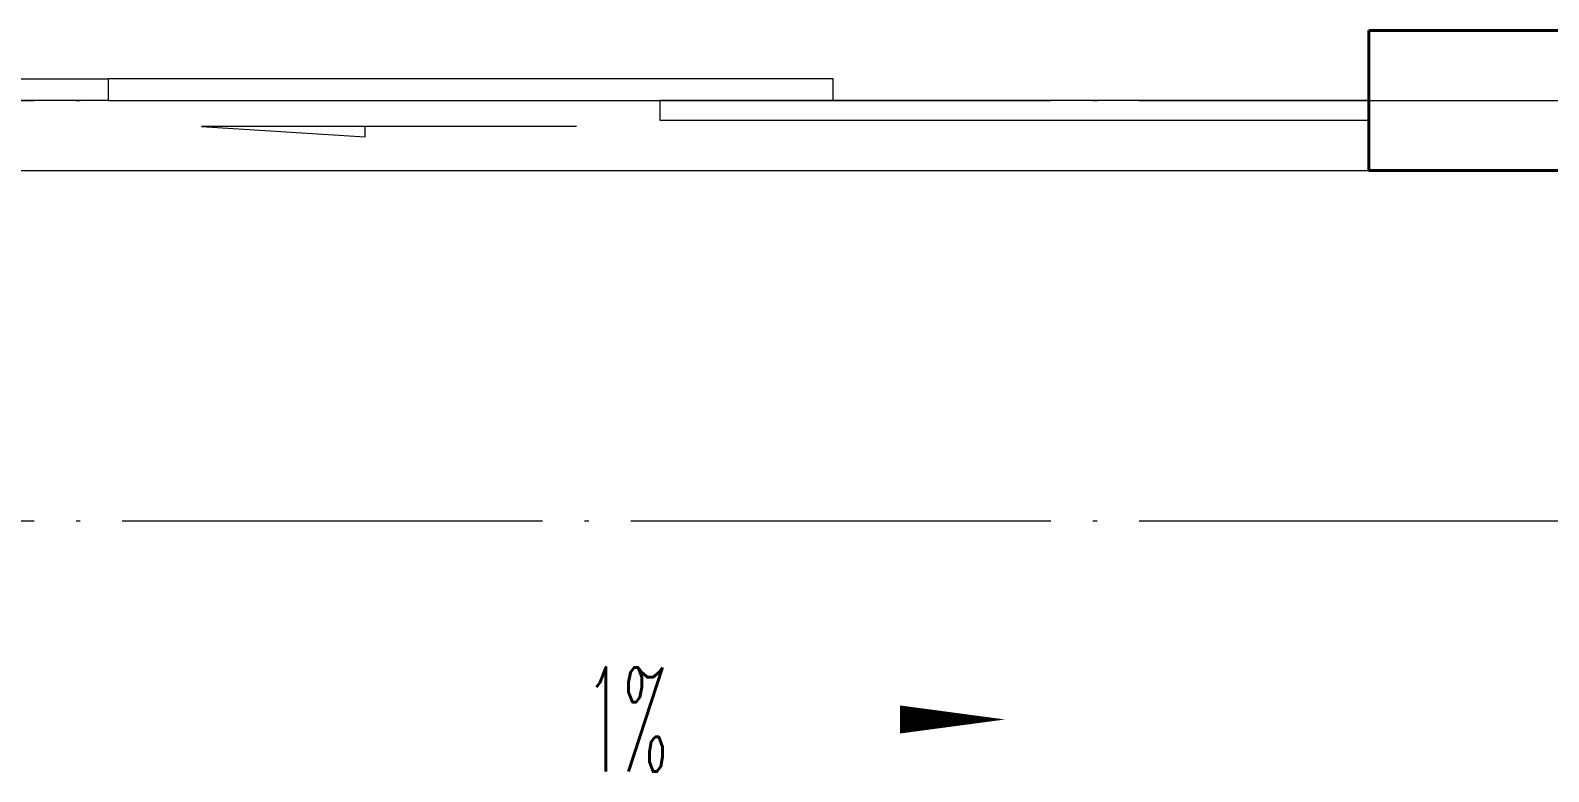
# Model space of a CAD drawing. Extents: x 27938 to 1042331, y -235042 to 1535213.
# Drawn here: x 712955 to 715123, y 365666 to 366724 of the extents above; entities that cross this region are included whole.
import ezdxf

# ---------------------------------------------------------------- set-up
doc = ezdxf.new("R2010")
doc.units = 0
doc.header["$LTSCALE"] = 1000
doc.header["$MEASUREMENT"] = 0
doc.linetypes.add('DOTE', pattern=[2.42, 2, -0.2, 0.02, -0.2])
doc.layers.add('3.5方案汇报，与郭总、侯月琴确定户型_t8$0$2020.03.04 -1安徽标准化洋房户型(UA）_t8_t8$0$看线', color=154, linetype='Continuous')
for name, color, linetype, lineweight in [('DOTE', 19, 'DOTE', 9), ('WALL', 9, 'Continuous', 40), ('WINDOW', 8, 'Continuous', 15), ('平面-排水沟', 86, 'Continuous', 15)]:
    doc.layers.add(name, color=color, linetype=linetype, lineweight=lineweight)
doc.styles.add('_TCH_DIM', font='SIMPLEX.shx', dxfattribs={"width": 0.6, "oblique": 10, "bigfont": 'hztxt.shx'})

# ---------------------------------------------------------------- blocks, each defined once
blk = doc.blocks.new('GFDGDGRDGRDG')
at = {"layer": 'DOTE', "linetype": 'DOTE', "ltscale": 0.3}
for p, q in [((573593.7, 364358.3), (626393.7, 364358.3)), ((573593.7, 363758.3), (626393.7, 363758.3))]:
    blk.add_line(p, q, dxfattribs=at)
blk = doc.blocks.new('$DorLib2D$00000138')
at = {"color": 0, "linetype": 'Continuous'}
for p, q in [((-0.2875, 0), (-0.2875, 0.15378)), ((-0.2875, 0.15378), (0, 0.15378)), ((0, 0.15378), (0, 0)), ((0.2875, 0.15378), (0, 0.15378)), ((-0.5, -0.13986), (-0.5, 0)), ((-0.5, 0), (-0.21875, 0)), ((0, 0), (-0.2875, 0)), ((-0.21875, 0), (-0.21875, -0.13986)), ((0, 0), (0.2875, 0)), ((-0.21875, -0.13986), (-0.5, -0.13986)), ((-0.18567, -0.186), (-0.03702, -0.186)), ((-0.03702, -0.186), (-0.10186, -0.25826)), ((-0.10186, -0.25826), (-0.10186, -0.186))]:
    blk.add_line(p, q, dxfattribs=at)

msp = doc.modelspace()

# ---------------------------------------------------------------- linework, layer by layer
at = {"layer": 'WALL', "color": 8}
for p, q in [((715816.6, 366723.7), (714866.6, 366723.7)), ((714866.6, 366723.7), (714866.6, 366523.7)), ((714866.6, 366523.7), (715816.6, 366523.7))]:
    msp.add_line(p, q, dxfattribs=at)
at = {"layer": 'WINDOW'}
msp.add_line((711266.6, 366523.7), (714866.6, 366523.7), dxfattribs=at)
at = {"layer": '平面-排水沟', "color": 8}
msp.add_lwpolyline([(713925.7, 365740.4, 0, 0, 0), (714347.1, 365740.4, 0, 40, 0), (714197.1, 365740.4, 0, 0, 0)], format="xyseb", dxfattribs=at)

# ---------------------------------------------------------------- block references
at = {"layer": '3.5方案汇报，与郭总、侯月琴确定户型_t8$0$2020.03.04 -1安徽标准化洋房户型(UA）_t8_t8$0$看线', "ltscale": 10}
msp.add_blockref('GFDGDGRDGRDG', (106822.9, 2265.4), dxfattribs=at)
at = {"layer": 'WINDOW', "xscale": -3600, "yscale": 199.9999999990687, "zscale": -3600, "rotation": 359.9999999997777}
msp.add_blockref('$DorLib2D$00000138', (713066.6, 366623.7), dxfattribs=at)

# ---------------------------------------------------------------- texts
at = {"layer": '平面-排水沟', "color": 8, "style": '_TCH_DIM', "width": 0.423529}
msp.add_text('1%', height=148.75, dxfattribs=at).set_placement((713747.4, 365666))

doc.saveas('drawing.dxf')
